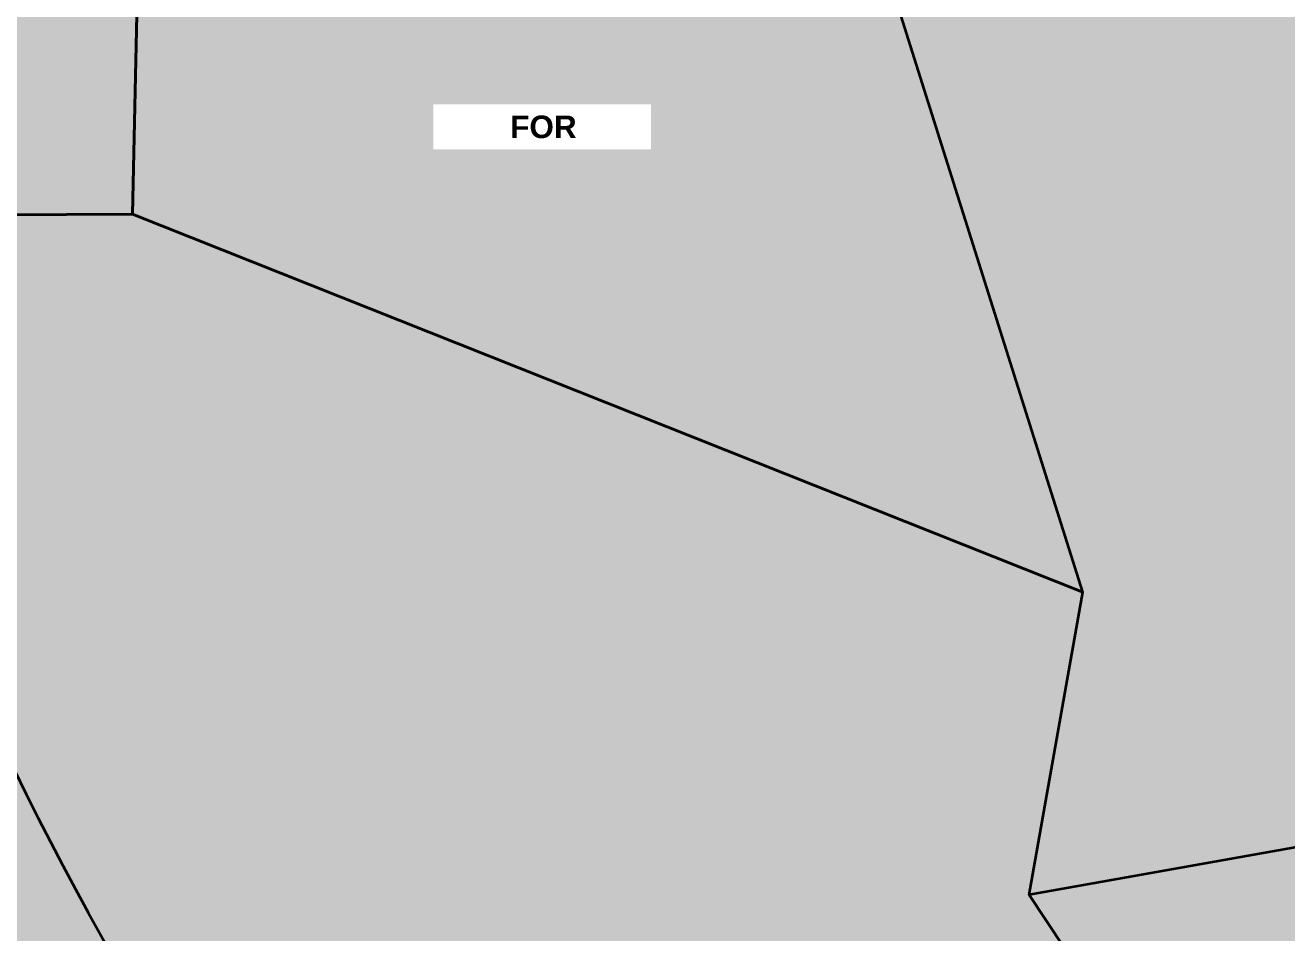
# Model space of a CAD drawing. Extents: x 473.4 to 495.4, y 396.9 to 416.9.
# Drawn here: x 477.56 to 484.21, y 406.83 to 411.61 of the extents above; entities that cross this region are included whole.
import ezdxf

# ---------------------------------------------------------------- set-up
doc = ezdxf.new("R2010")
doc.units = 0
doc.header["$MEASUREMENT"] = 0

msp = doc.modelspace()

# ---------------------------------------------------------------- hatches: boundary and pattern name
at = {"linetype": 'Continuous', "true_color": 0xadddf7}
h = msp.add_hatch(color=141, dxfattribs=at)
h.dxf.hatch_style = 1
h.paths.add_polyline_path([(473.4458, 416.87), (495.4327, 416.87), (495.4327, 396.87), (473.4458, 396.87)])
h = msp.add_hatch(dxfattribs=at)
h.set_pattern_fill('ANSI31', color=141)
h.paths.add_polyline_path([(474.1867, 407.671), (474.6981, 407.671), (474.6981, 407.916), (474.1867, 407.916)], flags=9)
h.paths.add_polyline_path([(480.3579, 411.1594), (481.4597, 411.1594), (481.4597, 411.4044), (480.3579, 411.4044)], flags=9)

# ---------------------------------------------------------------- linework, layer by layer
at = {"color": 18, "linetype": 'Continuous', "lineweight": 35, "true_color": 0x000000, "flags": 128}
for points in [[(476.3851, 410.607), (478.1233, 410.6161), (478.1884, 413.6082), (478.1483, 413.6223), (478.1255, 413.6301), (478.0928, 413.6409), (478.0676, 413.6489), (478.0249, 413.6618), (477.9696, 413.6775), (477.8814, 413.7), (477.8246, 413.7129), (477.7774, 413.7227), (477.7141, 413.736), (477.6467, 413.7511), (477.5816, 413.7671), (477.4944, 413.791)], [(487.0132, 407.7703), (482.8492, 407.0295), (483.1326, 408.6231), (483.1326, 408.6231), (482.0075, 412.1881)]]:
    msp.add_lwpolyline(points, dxfattribs=at)
at = {"color": 18, "linetype": 'Continuous', "true_color": 0x000000, "flags": 128}
for points in [[(482.0075, 412.1881), (483.1326, 408.6231)], [(482.8492, 407.0295), (483.1326, 408.6231)], [(487.0132, 407.7703), (482.8492, 407.0295), (486.2831, 401.8471)]]:
    msp.add_lwpolyline(points, dxfattribs=at)
at = {"color": 18, "linetype": 'Continuous', "lineweight": 35, "true_color": 0x000000, "flags": 128}
msp.add_lwpolyline([(486.2831, 401.8471), (482.8492, 407.0295), (483.1326, 408.6231), (478.1233, 410.6161), (476.3851, 410.607), (476.3851, 410.607, 0.262934), (488.6166, 398.4801)], format="xyb", dxfattribs=at)

# ---------------------------------------------------------------- next in the draw order: texts
at = {"color": 18, "linetype": 'Continuous', "true_color": 0x000000, "insert": (479.7678, 411.1349), "char_height": 0.118869, "attachment_point": 1, "bg_fill": 2}
msp.add_mtext_dynamic_manual_height_columns('\\pi0.34572;{\\fArial|b1|i0|c0|p34;FOR}', width=1.028839, gutter_width=0.0396, heights=[0], dxfattribs=at)

# ---------------------------------------------------------------- next in the draw order: linework, layer by layer
at = {"color": 18, "linetype": 'Continuous', "lineweight": 35, "true_color": 0x000000, "flags": 128}
msp.add_lwpolyline([(478.1884, 413.6082), (478.1233, 410.6161), (483.1326, 408.6231), (482.0075, 412.1881)], dxfattribs=at)
msp.add_lwpolyline([(488.7229, 396.87), (473.4458, 396.87), (473.4461, 411.8018, 0.127434), (476.3851, 410.607, 0.262934), (488.6166, 398.4801)], format="xyb", dxfattribs=at)

doc.saveas('drawing.dxf')
